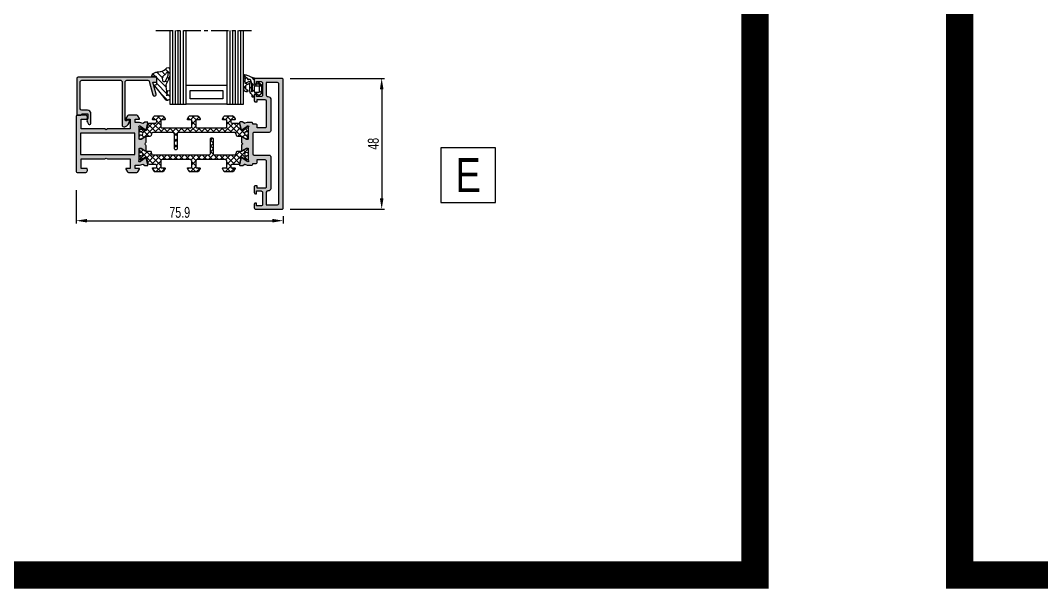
# Model space of a CAD drawing. Header units: millimetres. Extents: x -157 to 4988, y 4688 to 7765.
# Drawn here: x 223 to 597.5, y 5317 to 5525.5 of the extents above; entities that cross this region are included whole.
import ezdxf
from ezdxf.enums import TextEntityAlignment as Align

# ---------------------------------------------------------------- set-up
doc = ezdxf.new("R2010")
doc.units = ezdxf.units.MM
doc.header["$LTSCALE"] = 0.2
doc.linetypes.add('CENTER', pattern=[50.8, 31.75, -6.35, 6.35, -6.35])
doc.layers.add('AM_VIS', color=7, linetype='Continuous', lineweight=50)
for name, color, linetype in [('REYNAERS', 7, 'Continuous'), ('RI-DIMENSION', 7, 'Continuous'), ('RI-FILLING', 7, 'Continuous'), ('RI-GASKET', 7, 'Continuous'), ('RI-HATCH-I', 4, 'Continuous'), ('RI-HATCH-P', 7, 'Continuous'), ('RI-HATCH-PI', 4, 'Continuous'), ('RI-LAYOUT', 7, 'Continuous'), ('RI-OTHERS', 7, 'CENTER'), ('RI-PROFILE', 7, 'Continuous'), ('RI-TEXT-TECHN', 7, 'Continuous')]:
    doc.layers.add(name, color=color, linetype=linetype)
doc.styles.add('T6', font='arial.ttf', dxfattribs={"width": 0.8, "height": 3.5})
doc.styles.add('T7', font='arial.ttf', dxfattribs={"width": 0.7})
doc.dimstyles.new('SCHAAL1OP1', dxfattribs={"dimscale": 0, "dimtxt": 2, "dimasz": 2, "dimexe": 0.5, "dimexo": 1.5, "dimgap": 0.5, "dimtad": 1, "dimdec": 1, "dimzin": 9, "dimdsep": 46, "dimtxsty": 'T7', "dimcen": 2.5, "dimclrd": 256, "dimclre": 256, "dimclrt": 256, "dimadec": 1, "dimazin": 2, "dimtfac": 1, "dimtdec": 1, "dimtmove": 0, "dimatfit": 3, "dimfxl": 1, "dimtolj": 1, "dimtzin": 9, "dimlwd": -1, "dimlwe": -1, "dimarcsym": 0})

# ---------------------------------------------------------------- blocks, each defined once
blk = doc.blocks.new('info-assembly-nr')
at = {"layer": 'RI-LAYOUT'}
blk.add_lwpolyline([(0, 0), (4, 0), (4, 4), (0, 4)], close=True, dxfattribs=at)
at = {"layer": 'RI-TEXT-TECHN', "style": 'T6', "width": 0.8}
blk.add_attdef('ASSEMBLY-NR', text='', height=2.5, dxfattribs=at).set_placement((2, 2), align=Align.MIDDLE_CENTER)
blk = doc.blocks.new('0809125v2')
at = {"layer": 'RI-HATCH-I'}
h = blk.add_hatch(dxfattribs=at)
h.set_pattern_fill('_USER', color=256, scale=1.5, angle=45, style=0, pattern_type=0)
h.set_pattern_definition([(45, (-188.5701, -265.9912), (-1.06066, 1.06066), [])])
edge = h.paths.add_edge_path(flags=0)
edge.add_arc((-3.27, -1.51), 6.99, 13.1276, 14.8832)
edge.add_arc((-1.25, -0.97), 4.91, 14.767, 27.3274)
edge.add_arc((2.66, 1.05), 0.499, 27.6932, 47.7216)
edge.add_arc((2.66, 1.05), 0.501, 47.7216, 67.9162)
edge.add_line((2.85, 1.51), (2.18, 1.79))
edge.add_arc((2.1, 1.6), 0.2, 68.3278, 96.1665)
edge.add_arc((2.1, 1.6), 0.201, 96.1386, 123.8418)
edge.add_arc((2.1, 1.6), 0.199, 123.5336, 151.7944)
edge.add_arc((2.1, 1.6), 0.199, 151.8263, 180.024)
edge.add_line((1.9, 1.6), (1.9, 1.14))
edge.add_line((1.9, 1.14), (1.9, 0.2))
edge.add_ellipse((1.7, 0.2), major_axis=(-0.2, 0), ratio=1, start_angle=134.9996, end_angle=179.9991, ccw=False)
edge.add_ellipse((1.7, 0.2), major_axis=(-0.2, 0), ratio=1, start_angle=90.0009, end_angle=135.0004, ccw=False)
edge.add_line((1.7, 0), (-0.79, 0))
edge.add_ellipse((-0.79, 0.15), major_axis=(0, 0.15), ratio=1, start_angle=110.994, end_angle=180, ccw=False)
edge.add_line((-0.93, 0.1), (-1.14, 0.62))
edge.add_arc((-1.32, 0.55), 0.2, 20.994, 134.1807)
edge.add_line((-1.46, 0.69), (-5.16, -2.23))
edge.add_line((-5.16, -2.23), (-6.54, -3.33))
edge.add_arc((-6, -3.96), 0.835, 129.9845, 271.5754)
edge.add_line((-5.98, -4.8), (-3.6, -4.8))
edge.add_arc((-3.61, -4.4), 0.4, 271.5832, 442.0339)
edge.add_line((-3.56, -4), (-5.18, -3.73))
edge.add_arc((-4.73, 6.6), 10.34, 267.4921, 286.7525)
edge.add_ellipse((-1.62, -4.88), major_axis=(-1.58, 0), ratio=1, start_angle=230.5735, end_angle=274.692, ccw=False)
edge.add_line((-0.62, -3.65), (0.84, -4.3))
edge.add_arc((3.98, 2.08), 7.11, 243.7649, 255.4101)
edge.add_line((2.19, -4.8), (4.57, -4.8))
edge.add_arc((4.57, -4.1), 0.7, 270.0141, 393.2773)
edge.add_ellipse((7.45, -0.75), major_axis=(0, 3.76), ratio=1, start_angle=104.0514, end_angle=142.2209, ccw=False)
edge.add_arc((-60.46, -10.59), 64.88, 7.909, 9.4568)
edge = h.paths.add_edge_path(flags=0)
edge.add_line((0.32, -2.31), (1.59, -2.13))
edge.add_ellipse((1.66, -2.63), major_axis=(-0.502, 0), ratio=1, start_angle=224.7201, end_angle=277.7688, ccw=False)
edge.add_line((2.02, -2.28), (2.99, -3.36))
edge.add_arc((5.17, -0.88), 3.31, 228.6138, 246.3421)
edge.add_ellipse((3.81, -4), major_axis=(0, 0.1), ratio=1, start_angle=180, end_angle=336.3421, ccw=False)
edge.add_line((3.81, -4.1), (2.64, -4.1))
edge.add_ellipse((3.45, 1), major_axis=(-5.16, 0), ratio=1, start_angle=73.6833, end_angle=80.9158, ccw=False)
edge.add_line((2, -3.95), (0.11, -3.08))
edge.add_ellipse((0.43, -2.75), major_axis=(-0.454, 0), ratio=1, start_angle=-77.0454, end_angle=45.926, ccw=False)
at = {"layer": 'AM_VIS', "color": 251}
for p, q in [((-1.49, -3.3), (-1.75, -3.3)), ((1.73, -2.13), (1.59, -2.13))]:
    blk.add_line(p, q, dxfattribs=at)
at = {"layer": 'RI-GASKET'}
for points in [[(1.9, 0.2), (1.9, 1.14), (1.9, 1.6, -0.12366), (1.92, 1.7, -0.12394), (1.99, 1.77, -0.12147), (2.08, 1.8, -0.12207), (2.18, 1.79), (2.85, 1.51, -0.088344), (3, 1.42, -0.087614), (3.11, 1.28, -0.05486), (3.49, 0.28, -0.00766), (3.54, 0.07, -0.006754), (3.81, -1.66, 0.168103), (5.15, -3.72, -0.596494), (4.57, -4.8), (2.19, -4.8, -0.050855), (0.84, -4.3), (-0.62, -3.65, 0.194917), (-1.75, -3.3, -0.084238), (-5.18, -3.73), (-3.56, -4, -0.919956), (-3.6, -4.8), (-5.98, -4.8, -0.710603), (-6.54, -3.33), (-5.16, -2.23), (-1.46, 0.69, -0.538369), (-1.14, 0.62), (-0.93, 0.1, 0.310537), (-0.79, 0), (1.7, 0, 0.19891), (1.84, 0.06, 0.19891)], [(2.02, -2.28), (2.99, -3.36, 0.077509), (3.85, -3.91, -0.812259), (3.81, -4.1), (2.64, -4.1, -0.031568), (2, -3.95), (0.11, -3.08, -0.594769), (0.32, -2.31), (1.59, -2.13, -0.235693)]]:
    blk.add_lwpolyline(points, format="xyb", close=True, dxfattribs=at)
blk = doc.blocks.new('1808204v4')
at = {"layer": 'RI-HATCH-I'}
h = blk.add_hatch(dxfattribs=at)
h.set_pattern_fill('_USER', color=256, scale=1.5, angle=45, pattern_type=0)
h.set_pattern_definition([(45, (5e-12, -0.0402), (-1.06066, 1.06066), [])])
h.paths.add_polyline_path([(1.87, 4.6, -0.087704), (1.92, 4.45, 0.177793), (1.99, 4.33, 0.014426), (2.11, 4.25, -0.117211), (2.16, 4.2, -0.391209), (2.15, 4.09, -0.149412), (2.04, 4.06, -0.133911), (1.92, 4.09), (1.77, 4.18, 0.16407), (1.6, 4.24), (-0.3, 4.24, 0.207909), (-1.99, 3.5, -0.176327), (-2.31, 3.38), (-2.7, 3.38, 0.414214), (-2.9, 3.18), (-2.9, 2.78, 0.414214), (-2.7, 2.58), (-2.05, 2.58, -0.414214), (-1.95, 2.48), (-1.95, 1.28, -0.414214), (-2.05, 1.18), (-2.3, 1.18, 0.63707), (-2.41, 0.93), (-1.67, 0.05, 0.221695), (-1.52, -0.02), (1.52, -0.02, 0.221695), (1.67, 0.05), (2.41, 0.93, 0.63707), (2.3, 1.18), (2.05, 1.18, -0.414214), (1.95, 1.28), (1.95, 2.48, -0.414214), (2.05, 2.58), (3.85, 2.58, 0.251998), (4.08, 2.76, -0.009783), (4.39, 3.54, -0.012498), (4.88, 4.61, 0.087136), (5.26, 5.96, -0.039888), (5.33, 6.26, 0.155596), (5.32, 6.46, 0.255227), (5.17, 6.58), (5, 6.58, 0.220126), (4.82, 6.46, -0.059282), (4.73, 6.34, -0.194696), (4.52, 6.22, -0.119377), (4.16, 6.24, -0.054192), (3.94, 6.34, 0.022832), (3.66, 6.51, 0.086161), (3.52, 6.57, 0.034247), (3.24, 6.58), (1.2, 6.58, 0.016757), (0.52, 6.51, 0.028883), (-0.3, 6.36, 0.192219), (-0.86, 5.88, 0.222141), (-0.93, 5.13, 0.805421), (-0.28, 5.24), (-0.28, 5.4, -0.362875), (-0.04, 5.7, -0.049392), (1.09, 5.86, -0.098515), (1.19, 5.85, -0.196247), (1.32, 5.74, -0.002495), (1.43, 5.53, -0.035566)])
h.paths.add_polyline_path([(2.12, 5.75, -0.097728), (2.1, 5.82, -0.220538), (2.11, 5.88, -0.359626), (2.29, 5.91, 0.122514), (2.34, 5.89, -0.011046), (3.24, 5.9, -0.011443), (3.62, 5.88, -0.120776), (3.93, 5.79, -0.051025), (4.15, 5.64, 0.089507), (4.21, 5.6, -0.170147), (4.3, 5.54), (4.31, 5.53, -0.330052), (4.3, 5.37, -0.248624), (4.19, 5.28, 0.008797), (3.71, 5.09, 0.22449), (3.5, 4.79, 0.23209), (3.58, 4.51, -0.256002), (3.67, 4.24, -0.265239), (3.45, 3.98, -0.042169), (3.32, 3.95), (2.4, 3.71, 0.104695), (2.52, 3.77, 0.104289), (2.66, 4.03, 0.145726), (2.63, 4.65, 0.062608)], flags=16)
h.paths.add_polyline_path([(1.15, 2.38), (1.15, 0.88, -0.414214), (0.95, 0.68), (-0.95, 0.68, -0.414214), (-1.15, 0.88), (-1.15, 2.38, -0.414214), (-0.95, 2.58), (0.95, 2.58, -0.414214)], flags=16)
at = {"layer": 'RI-GASKET'}
for points in [[(-2.41, 0.93, -0.63707), (-2.3, 1.18), (-2.05, 1.18, 0.414214), (-1.95, 1.28), (-1.95, 2.48, 0.414214), (-2.05, 2.58), (-2.7, 2.58, -0.414214), (-2.9, 2.78), (-2.9, 3.18, -0.414214), (-2.7, 3.38), (-2.31, 3.38, 0.176327), (-1.99, 3.5, -0.207909), (-0.3, 4.24), (1.6, 4.24, -0.16407), (1.77, 4.18), (1.92, 4.09, 0.133911), (2.04, 4.06, 0.149412), (2.15, 4.09, 0.302776), (2.17, 4.18, 0.156156), (2.11, 4.25, -0.014426), (1.99, 4.33, -0.177793), (1.92, 4.45, 0.087704), (1.87, 4.6, 0.035566), (1.43, 5.53, 0.0025), (1.32, 5.74, 0.195686), (1.19, 5.85, 0.082311), (1.1, 5.86, 0.050141), (-0.04, 5.7, 0.349731), (-0.28, 5.42), (-0.28, 5.24, -0.805421), (-0.93, 5.13, -0.222141), (-0.86, 5.88, -0.192219), (-0.3, 6.36, -0.028883), (0.52, 6.51, -0.016757), (1.2, 6.58), (3.24, 6.58, -0.034247), (3.52, 6.57, -0.086161), (3.66, 6.51, -0.022832), (3.94, 6.34, 0.054192), (4.16, 6.24, 0.119377), (4.52, 6.22, 0.194696), (4.73, 6.34, 0.059282), (4.82, 6.46, -0.220126), (5, 6.58), (5.17, 6.58, -0.255227), (5.32, 6.46, -0.155596), (5.33, 6.26, 0.039888), (5.26, 5.96, -0.087136), (4.88, 4.61, 0.012498), (4.39, 3.54, 0.009783), (4.08, 2.76, -0.251998), (3.85, 2.58), (2.05, 2.58, 0.414214), (1.95, 2.48), (1.95, 1.28, 0.414214), (2.05, 1.18), (2.3, 1.18, -0.63707), (2.41, 0.93), (1.67, 0.05, -0.221695), (1.52, -0.02), (-1.52, -0.02, -0.221695), (-1.67, 0.05)], [(0.95, 2.58), (-0.95, 2.58, 0.414214), (-1.15, 2.38), (-1.15, 0.88, 0.414214), (-0.95, 0.68), (0.95, 0.68, 0.414214), (1.15, 0.88), (1.15, 2.38, 0.414214)]]:
    blk.add_lwpolyline(points, format="xyb", close=True, dxfattribs=at)
blk.add_lwpolyline([(2.38, 3.7, 0.127497), (2.52, 3.77, 0.104289), (2.66, 4.03, 0.145726), (2.63, 4.65, 0.06315), (2.12, 5.76, -0.098233), (2.09, 5.83, -0.185097), (2.11, 5.88, -0.353394), (2.29, 5.91, 0.131219), (2.34, 5.89, -0.011046), (3.24, 5.9, -0.011443), (3.62, 5.88, -0.120776), (3.93, 5.79, -0.051025), (4.15, 5.64, 0.099426), (4.22, 5.6, -0.155917), (4.3, 5.54), (4.31, 5.53, -0.330052), (4.3, 5.37, -0.248624), (4.19, 5.28, 0.008797), (3.71, 5.09, 0.22449), (3.5, 4.79, 0.253728), (3.6, 4.49, -0.231161), (3.67, 4.24, -0.265239), (3.45, 3.98, -0.042169), (3.32, 3.95), (1.32, 3.41, -0.065543), (1.06, 3.38), (-0.81, 3.38, -0.363579), (-1, 3.56, -0.418693), (-0.96, 3.6, -0.075244), (-0.8, 3.59, -0.052208), (-0.72, 3.55, 0.123461), (-0.53, 3.5, 0.059734), (-0.36, 3.52, -0.062315), (-0.24, 3.53), (1.58, 3.53, 0.074218), (1.87, 3.56)], format="xyb", dxfattribs=at)
blk.add_point((4, 2.58), dxfattribs=at)
blk = doc.blocks.new('0020687b')
at = {"layer": 'RI-PROFILE'}
blk.add_lwpolyline([(0, -0.5), (0, -1.29, 0.198912), (0.15, -1.65), (0.35, -1.85, -0.198912), (0.5, -2.21), (0.5, -4), (-1.2, -4), (-1.74, -3.81, 0.221695), (-2.58, -3.88), (-3.25, -4.27, 0.767327), (-3, -5.2), (0.5, -5.2, 0.414214), (1.8, -3.9), (1.8, -1.81, -0.411517), (2.3, -1.3), (12.3, -1.3, -0.414214), (12.8, -1.8), (12.8, -16.1), (12.8, -16.1, -0.414214), (12.3, -16.6), (-3.5, -16.6, 0.517638), (-4.25, -17.67, 0.295021), (-2.02, -19.39, 0.438866), (-1.8, -19.19), (-1.8, -18.62, 0.267949), (-1.95, -18.36, -0.767327), (-1.8, -17.8), (12.3, -17.8, -0.414214), (12.8, -18.3), (12.8, -26.09, -0.339443), (12.43, -26.57), (7.44, -27.91, 0.339443), (7, -28.48, 0.493158), (7.76, -29.06), (12.1, -27.9), (12.1, -29.3), (13.5, -29.3, 0.414214), (14, -28.8), (14, -0.5, 0.4142), (13.5, 0), (0.5, 0, 0.414214)], format="xyb", close=True, dxfattribs=at)
blk = doc.blocks.new('0020687')
at = {"layer": 'RI-HATCH-P'}
h = blk.add_hatch(color=256, dxfattribs=at)
h.dxf.hatch_style = 1
edge = h.paths.add_edge_path()
edge.add_line((0, -0.52), (0, -1.31))
edge.add_arc((0.5, -1.31), 0.5, 180, 225)
edge.add_line((0.15, -1.67), (0.35, -1.87))
edge.add_arc((0, -2.23), 0.5, 0, 45, ccw=False)
edge.add_line((0.5, -2.23), (0.5, -4.02))
edge.add_line((0.5, -4.02), (-1.2, -4.02))
edge.add_line((-1.2, -4.02), (-1.74, -3.82))
edge.add_arc((-2.08, -4.76), 1, 70, 120)
edge.add_line((-2.58, -3.9), (-3.25, -4.29))
edge.add_arc((-3, -4.72), 0.5, 120, 270)
edge.add_line((-3, -5.22), (0.5, -5.22))
edge.add_arc((0.5, -3.92), 1.3, 270, 360)
edge.add_line((1.8, -3.92), (1.8, -1.83))
edge.add_arc((2.31, -1.83), 0.508, 90.9056, 180.3775, ccw=False)
edge.add_line((2.3, -1.32), (12.3, -1.32))
edge.add_arc((12.3, -1.82), 0.5, 0, 90, ccw=False)
edge.add_line((12.8, -1.82), (12.8, -16.12))
edge.add_arc((12.3, -16.12), 0.5, -90, 0, ccw=False)
edge.add_line((12.3, -16.62), (-3.5, -16.62))
edge.add_arc((-3.5, -17.42), 0.8, 90, 199.4712)
edge.add_arc((-1.8, -16.82), 2.6, 199.4712, 265.2198)
edge.add_arc((-2, -19.21), 0.2, 265.2198, 360)
edge.add_line((-1.8, -19.21), (-1.8, -18.64))
edge.add_arc((-2.1, -18.64), 0.3, 0, 60)
edge.add_arc((-1.8, -18.12), 0.3, 90, 240, ccw=False)
edge.add_line((-1.8, -17.82), (12.3, -17.82))
edge.add_arc((12.3, -18.32), 0.5, 0, 90, ccw=False)
edge.add_line((12.8, -18.32), (12.8, -26.11))
edge.add_arc((12.3, -26.11), 0.5, -74.9977, 0, ccw=False)
edge.add_line((12.43, -26.59), (7.44, -27.92))
edge.add_arc((7.6, -28.5), 0.6, 105.0023, 180)
edge.add_arc((7.6, -28.5), 0.6, 180, 285.0023)
edge.add_line((7.76, -29.08), (12.1, -27.92))
edge.add_line((12.1, -27.92), (12.1, -29.32))
edge.add_line((12.1, -29.32), (13.5, -29.32))
edge.add_arc((13.5, -28.82), 0.5, 270.0026, 360.0026)
edge.add_line((14, -28.82), (14, -0.52))
edge.add_arc((13.5, -0.52), 0.5, 0.0026, 90)
edge.add_line((13.5, -0.02), (0.5, -0.02))
edge.add_arc((0.5, -0.52), 0.5, 90, 180)
blk.add_blockref('0020687b', (0, -0.02))
blk = doc.blocks.new('GLASS27')
at = {"layer": 'RI-FILLING'}
for p, q in [((-1085.7, 5441.64), (-1112.71, 5441.64)), ((-1112.71, 5441.64), (-1112.71, 5435.64)), ((-1112.71, 5435.64), (-1085.7, 5435.64)), ((-1112.71, 5420.64), (-1112.71, 5414.64)), ((-1085.7, 5420.64), (-1112.71, 5420.64)), ((-1112.71, 5414.64), (-1085.7, 5414.64))]:
    blk.add_line(p, q, dxfattribs=at)
for points in [[(-1112.71, 5435.64), (-1105.71, 5435.64), (-1105.71, 5420.64), (-1112.71, 5420.64), (-1112.71, 5435.64)], [(-1110.71, 5422.17), (-1110.71, 5434.17), (-1107.71, 5434.17), (-1107.71, 5422.17), (-1110.71, 5422.17)]]:
    blk.add_lwpolyline(points, dxfattribs=at)
at = {"layer": 'RI-HATCH-I'}
for p, q in [((-1085.7, 5440.64), (-1112.71, 5440.64)), ((-1085.7, 5439.64), (-1112.71, 5439.64)), ((-1085.7, 5438.64), (-1112.71, 5438.64)), ((-1112.71, 5437.64), (-1085.7, 5437.64)), ((-1112.71, 5436.64), (-1085.7, 5436.64)), ((-1085.7, 5419.64), (-1112.71, 5419.64)), ((-1085.7, 5418.64), (-1112.71, 5418.64)), ((-1085.7, 5417.64), (-1112.71, 5417.64)), ((-1085.7, 5416.64), (-1112.71, 5416.64)), ((-1085.7, 5415.64), (-1112.71, 5415.64))]:
    blk.add_line(p, q, dxfattribs=at)
at = {"layer": 'RI-OTHERS'}
blk.add_line((-1085.7, 5446.76), (-1085.7, 5411.64), dxfattribs=at)
blk = doc.blocks.new('*D84')
at = {"layer": 'Defpoints', "color": 0, "transparency": 16777216}
for p in [(243.49, 5466.19), (319.39, 5456.69), (319.39, 5451.97)]:
    blk.add_point(p, dxfattribs=at)
at = {"layer": 'RI-DIMENSION', "color": 7, "transparency": 16777216}
for p, q in [((243.49, 5463.19), (243.49, 5450.97)), ((247.49, 5451.97), (315.39, 5451.97)), ((319.39, 5453.69), (319.39, 5450.97))]:
    blk.add_line(p, q, dxfattribs=at)
for points in [[(247.49, 5452.63), (247.49, 5451.3), (243.49, 5451.97)], [(315.39, 5452.63), (315.39, 5451.3), (319.39, 5451.97)]]:
    blk.add_solid(points, dxfattribs=at)
at = {"layer": 'RI-DIMENSION', "transparency": 16777216, "insert": (281.44, 5455.01), "char_height": 4, "attachment_point": 5, "style": 'T7'}
blk.add_mtext('\\A1;75.9', dxfattribs=at)
blk = doc.blocks.new('*D85')
at = {"layer": 'Defpoints', "color": 0, "transparency": 16777216}
for p in [(318.89, 5504.19), (318.89, 5456.19), (355.49, 5456.19)]:
    blk.add_point(p, dxfattribs=at)
at = {"layer": 'RI-DIMENSION', "color": 7, "transparency": 16777216}
for p, q in [((321.89, 5504.19), (356.49, 5504.19)), ((355.49, 5500.19), (355.49, 5460.19)), ((321.89, 5456.19), (356.49, 5456.19))]:
    blk.add_line(p, q, dxfattribs=at)
for points in [[(354.83, 5500.19), (356.16, 5500.19), (355.49, 5504.19)], [(354.83, 5460.19), (356.16, 5460.19), (355.49, 5456.19)]]:
    blk.add_solid(points, dxfattribs=at)
at = {"layer": 'RI-DIMENSION', "transparency": 16777216, "insert": (352.45, 5480.19), "char_height": 4, "attachment_point": 5, "rotation": 90, "style": 'T7'}
blk.add_mtext('\\A1;48', dxfattribs=at)
blk = doc.blocks.new('4I30113')
at = {"layer": 'RI-PROFILE'}
blk.add_lwpolyline([(7.08, 12.62), (7.08, 21.3), (10.58, 21.3), (10.58, 19.09), (11.25, 18.91, 0.198912), (11.4, 18.93), (11.83, 19.17, 0.267949), (12.08, 19.61), (12.08, 22.6, 0.414214), (11.58, 23.1), (-8.42, 23.1, 0.414214), (-8.92, 22.6), (-8.92, 19.61, 0.267949), (-8.67, 19.17), (-8.25, 18.93, 0.198912), (-8.09, 18.91), (-7.42, 19.09), (-7.42, 21.3), (-3.92, 21.3), (-3.92, 12.62), (-3.62, 12.1), (-3.92, 11.58), (-3.92, 3.3), (-7.42, 3.3), (-7.42, 4.7, 0.57735), (-7.72, 4.87), (-8.67, 4.32, 0.267949), (-8.92, 3.89), (-8.92, 0.91, 0.267949), (-8.67, 0.48), (-7.72, -0.07, 0.57735), (-7.42, 0.1), (-7.42, 1.5), (-6.25, 1.5), (-6.25, -0.15), (-5.91, -1.4, -0.253883), (-5.96, -1.58), (-6.37, -2.04, 0.185256), (-6.42, -2.17), (-6.42, -3, 0.479656), (-6.18, -3.19), (-3.5, -2.6, 1.178332), (-3.64, -2.23), (-4.93, -0.46, -0.083094), (-4.96, -0.4), (-5.01, -0.24, -0.892533), (-4.46, 0), (-0.22, 0, -0.414214), (-0.02, -0.2), (-0.02, -0.57, -0.131652), (-0.05, -0.67), (-0.88, -2.1, 1), (-0.88, -2.5), (-0.62, -2.5), (0.9, -2.5, 0.198912), (1.25, -2.35), (1.43, -2.17, -0.414214), (1.72, -2.17), (1.9, -2.35, 0.198912), (2.25, -2.5), (3.79, -2.5), (4.03, -2.5, 1), (4.03, -2.1), (3.2, -0.67, -0.131652), (3.18, -0.57), (3.18, -0.2, -0.414214), (3.38, 0), (7.62, 0, -0.893833), (8.16, -0.24), (8.11, -0.4, -0.083094), (8.08, -0.46), (6.79, -2.23, 1.178332), (6.65, -2.6), (9.33, -3.19, 0.479656), (9.57, -3), (9.57, -2.17, 0.185256), (9.52, -2.04), (9.11, -1.58, -0.253883), (9.06, -1.4), (9.4, -0.15), (9.4, 1.5), (10.58, 1.5), (10.58, 0.1, 0.57735), (10.88, -0.07), (11.83, 0.48, 0.267949), (12.08, 0.91), (12.08, 3.89, 0.267949), (11.83, 4.32), (10.88, 4.87, 0.57735), (10.58, 4.7), (10.58, 3.3), (7.08, 3.3), (7.08, 11.58), (6.78, 12.1)], format="xyb", close=True, dxfattribs=at)
blk.add_lwpolyline([(-2.32, 1.6), (5.48, 1.6), (5.48, 21.5), (-2.32, 21.5)], close=True, dxfattribs=at)
blk = doc.blocks.new('4E30214')
at = {"layer": 'RI-PROFILE'}
for points in [[(7.21, 9.9), (7.21, 11.2), (7.5, 11.2, 0.414214), (7.8, 11.5), (7.8, 13.17), (7.51, 14.13, -0.244698), (7.54, 14.31), (7.95, 14.84, 0.172618), (8, 14.96), (8, 15.8, 0.479614), (7.75, 15.99), (5.07, 15.4, 1.238312), (5.24, 15.04), (6.51, 13.25, -0.080897), (6.54, 13.2), (6.6, 12.95, -0.767327), (6.04, 12.8), (1.8, 12.8, -0.414214), (1.6, 13), (1.6, 13.41, -0.131652), (1.63, 13.51), (2.43, 14.9, 0.999998), (2.43, 15.3), (0.68, 15.3, 0.198912), (0.33, 15.15), (0.15, 14.97, -0.414214), (-0.14, 14.97), (-0.32, 15.15, 0.198913), (-0.67, 15.3), (-2.43, 15.3, 0.999998), (-2.43, 14.9), (-1.63, 13.51, -0.131652), (-1.6, 13.41), (-1.6, 13, -0.414214), (-1.8, 12.8), (-6.04, 12.8, -0.767327), (-6.6, 12.95), (-6.54, 13.2, -0.080897), (-6.51, 13.25), (-5.23, 15.04, 1.238312), (-5.07, 15.4), (-7.75, 15.99, 0.479614), (-8, 15.8), (-8, 14.96, 0.172618), (-7.95, 14.84), (-7.54, 14.31, -0.244698), (-7.51, 14.13), (-7.8, 13.17), (-7.8, 11.5, 0.414213), (-7.5, 11.2), (-7.2, 11.2), (-7.2, 9.9, 0.414213), (-6.9, 9.6), (-5.8, 9.6), (-5.8, 6.7, -0.414214), (-6.3, 6.2), (-15.8, 6.2, -0.414214), (-16.3, 6.7), (-16.3, 9.6), (-15.4, 9.6), (-15.4, 10.3, 0.414214), (-15.7, 10.6), (-17.9, 10.6, 0.414214), (-18.3, 10.2), (-18.3, 9.8), (-17.3, 9.8), (-17.3, 8.1, -0.414214), (-17.8, 7.6), (-22.3, 7.6, -0.414214), (-22.8, 8.1), (-22.8, 9.8), (-21.8, 9.8), (-21.8, 10.2, 0.414214), (-22.2, 10.6), (-23.5, 10.6, 0.414214), (-24, 10.1), (-24, 0.5, 0.414214), (-23.5, 0), (23.5, 0, 0.414214), (24, 0.5), (24, 10.1, 0.414214), (23.5, 10.6), (22.2, 10.6, 0.414214), (21.8, 10.2), (21.8, 9.8), (22.8, 9.8), (22.8, 8.1, -0.414214), (22.3, 7.6), (17.8, 7.6, -0.414214), (17.3, 8.1), (17.3, 9.8), (18.3, 9.8), (18.3, 10.2, 0.414214), (17.9, 10.6), (15.7, 10.6, 0.414214), (15.4, 10.3), (15.4, 9.6), (16.3, 9.6), (16.3, 6.7, -0.414212), (15.8, 6.2), (6.3, 6.2, -0.414214), (5.8, 6.7), (5.8, 9.6), (6.91, 9.6, 0.414213)], [(17.81, 6.2, 0.414214), (17.31, 5.7), (17.31, 5.6, -0.364492), (16.5, 4.6), (4.7, 4.6, -0.414214), (4.2, 5.1), (4.2, 10.7, 0.414214), (3.7, 11.2), (-3.72, 11.2, 0.400993), (-4.19, 10.7), (-4.18, 5.1, -0.414214), (-4.68, 4.6), (-16.48, 4.6, -0.414214), (-17.28, 5.4), (-17.29, 5.7, 0.414203), (-17.79, 6.2), (-22.36, 6.2), (-22.36, 2.1, 0.414214), (-21.86, 1.6), (21.94, 1.6, 0.414214), (22.44, 2.1), (22.44, 6.2)]]:
    blk.add_lwpolyline(points, format="xyb", close=True, dxfattribs=at)
blk = doc.blocks.new('0000772R')
at = {"layer": 'RI-HATCH-PI'}
h = blk.add_hatch(dxfattribs=at)
h.set_pattern_fill('_USER', color=256, scale=1.5, angle=225, style=0, double=1, pattern_type=0)
h.set_pattern_definition([(225, (0, 0), (1.06066, -1.06066), []), (315, (0, 0), (1.06066, 1.06066), [])])
edge = h.paths.add_edge_path()
edge.add_arc((1.45, 36.13), 0.5, 180.0319, 257.5, ccw=False)
edge.add_line((0.95, 36.13), (0.95, 37.61))
edge.add_arc((0.65, 37.61), 0.3, 360, 390)
edge.add_line((0.91, 37.76), (0.03, 39.29))
edge.add_arc((0.2, 39.39), 0.2, 180, 210, ccw=False)
edge.add_line((0, 39.39), (0, 39.6))
edge.add_arc((0.4, 39.6), 0.4, 90, 180, ccw=False)
edge.add_line((0.4, 40), (0.98, 40))
edge.add_arc((0.98, 39.8), 0.2, 79.7778, 90, ccw=False)
edge.add_arc((2.1, 46), 6.1, 259.7778, 262.5936)
edge.add_arc((1.27, 39.65), 0.3, 0, 82.5936, ccw=False)
edge.add_line((1.57, 39.65), (1.57, 39.54))
edge.add_arc((2.1, 39.25), 0.6, 151.045, 388.955)
edge.add_line((2.63, 39.54), (2.63, 39.65))
edge.add_arc((2.93, 39.65), 0.3, 97.4064, 180, ccw=False)
edge.add_arc((2.1, 46), 6.1, 277.4064, 280.2222)
edge.add_arc((3.22, 39.8), 0.2, 90, 100.2222, ccw=False)
edge.add_line((3.22, 40), (3.8, 40))
edge.add_arc((3.8, 39.6), 0.4, 0, 90, ccw=False)
edge.add_line((4.2, 39.6), (4.2, 39.39))
edge.add_arc((4, 39.39), 0.2, -30, 0, ccw=False)
edge.add_line((4.17, 39.29), (3.29, 37.76))
edge.add_arc((3.55, 37.61), 0.3, 150, 180)
edge.add_line((3.25, 37.61), (3.25, 37.51))
edge.add_arc((3.55, 37.51), 0.3, 180.3013, 257.5)
edge.add_line((3.49, 37.22), (5.5, 36.77))
edge.add_arc((5.39, 36.28), 0.5, 0, 77.5, ccw=False)
edge.add_line((5.89, 36.28), (5.89, 34.1))
edge.add_arc((6.39, 34.1), 0.5, 179.9738, 269.9984)
edge.add_line((6.39, 33.6), (6.9, 33.6))
edge.add_arc((6.9, 33.8), 0.2, 270.0001, 360.0001)
edge.add_line((7.1, 33.8), (7.1, 35))
edge.add_arc((7.3, 35), 0.2, 60.0001, 180.0001, ccw=False)
edge.add_line((7.4, 35.17), (8.35, 34.62))
edge.add_arc((8.1, 34.19), 0.5, 0.0001, 60.0001, ccw=False)
edge.add_line((8.6, 34.19), (8.6, 31.51))
edge.add_arc((8.1, 31.51), 0.5, -60, 0, ccw=False)
edge.add_line((8.35, 31.08), (7.4, 30.53))
edge.add_arc((7.3, 30.7), 0.2, 180, 300, ccw=False)
edge.add_line((7.1, 30.7), (7.1, 31.9))
edge.add_arc((6.9, 31.9), 0.2, 0, 90)
edge.add_line((6.9, 32.1), (4.6, 32.1))
edge.add_arc((4.6, 31.6), 0.5, 90, 180)
edge.add_line((4.1, 31.6), (4.1, 21.25))
edge.add_arc((4.6, 21.25), 0.5, 180, 270)
edge.add_line((4.6, 20.75), (6.9, 20.75))
edge.add_arc((6.9, 20.95), 0.2, 270, 360)
edge.add_line((7.1, 20.95), (7.1, 22.15))
edge.add_arc((7.3, 22.15), 0.2, 60, 180, ccw=False)
edge.add_line((7.4, 22.32), (8.35, 21.77))
edge.add_arc((8.1, 21.34), 0.5, 0, 60, ccw=False)
edge.add_line((8.6, 21.34), (8.6, 20))
edge.add_line((8.6, 20), (8.6, 18.66))
edge.add_arc((8.1, 18.66), 0.5, -60, 0, ccw=False)
edge.add_line((8.35, 18.23), (7.4, 17.68))
edge.add_arc((7.3, 17.85), 0.2, 180, 300, ccw=False)
edge.add_line((7.1, 17.85), (7.1, 19.05))
edge.add_arc((6.9, 19.05), 0.2, 0, 90)
edge.add_line((6.9, 19.25), (4.6, 19.25))
edge.add_arc((4.6, 18.75), 0.5, 90, 180)
edge.add_line((4.1, 18.75), (4.1, 8.4))
edge.add_arc((4.6, 8.4), 0.5, 180, 270)
edge.add_line((4.6, 7.9), (6.9, 7.9))
edge.add_arc((6.9, 8.1), 0.2, 270, 360)
edge.add_line((7.1, 8.1), (7.1, 9.3))
edge.add_arc((7.3, 9.3), 0.2, 60, 180, ccw=False)
edge.add_line((7.4, 9.47), (8.35, 8.92))
edge.add_arc((8.1, 8.49), 0.5, 0, 60, ccw=False)
edge.add_line((8.6, 8.49), (8.6, 5.81))
edge.add_arc((8.1, 5.81), 0.5, 299.9999, 359.9999, ccw=False)
edge.add_line((8.35, 5.38), (7.4, 4.83))
edge.add_arc((7.3, 5), 0.2, 179.9999, 299.9999, ccw=False)
edge.add_line((7.1, 5), (7.1, 6.2))
edge.add_arc((6.9, 6.2), 0.2, 359.9999, 449.9999)
edge.add_line((6.9, 6.4), (6.39, 6.4))
edge.add_arc((6.39, 5.9), 0.5, 90.0016, 180.0262)
edge.add_line((5.89, 5.9), (5.89, 3.72))
edge.add_arc((5.39, 3.72), 0.5, -77.5, 0.0262, ccw=False)
edge.add_line((5.5, 3.23), (3.49, 2.78))
edge.add_arc((3.55, 2.49), 0.3, 102.5, 179.6987)
edge.add_line((3.25, 2.49), (3.25, 2.39))
edge.add_arc((3.55, 2.39), 0.3, 180, 210)
edge.add_line((3.29, 2.24), (4.17, 0.71))
edge.add_arc((4, 0.61), 0.2, 0, 30, ccw=False)
edge.add_line((4.2, 0.61), (4.2, 0.4))
edge.add_arc((3.8, 0.4), 0.4, 270, 360, ccw=False)
edge.add_line((3.8, 0), (3.22, 0))
edge.add_arc((3.22, 0.2), 0.2, 259.7778, 270, ccw=False)
edge.add_arc((2.1, -6), 6.1, 79.7778, 82.5936)
edge.add_arc((2.93, 0.35), 0.3, 180, 262.5936, ccw=False)
edge.add_line((2.63, 0.35), (2.63, 0.46))
edge.add_arc((2.1, 0.75), 0.6, 331.045, 568.955)
edge.add_line((1.57, 0.46), (1.57, 0.35))
edge.add_arc((1.27, 0.35), 0.3, 277.4064, 360, ccw=False)
edge.add_arc((2.1, -6), 6.1, 97.4064, 100.2222)
edge.add_arc((0.98, 0.2), 0.2, 270, 280.2222, ccw=False)
edge.add_line((0.98, 0), (0.4, 0))
edge.add_arc((0.4, 0.4), 0.4, 180, 270, ccw=False)
edge.add_line((0, 0.4), (0, 0.61))
edge.add_arc((0.2, 0.61), 0.2, 150, 180, ccw=False)
edge.add_line((0.03, 0.71), (0.91, 2.24))
edge.add_arc((0.65, 2.39), 0.3, 330, 360)
edge.add_line((0.95, 2.39), (0.95, 3.87))
edge.add_arc((1.45, 3.87), 0.5, 102.5, 179.9681, ccw=False)
edge.add_line((1.34, 4.36), (2.01, 4.5))
edge.add_arc((1.9, 4.99), 0.5, 282.5, 360)
edge.add_line((2.4, 4.99), (2.4, 25.6))
edge.add_arc((1.9, 25.6), 0.5, 0, 90)
edge.add_line((1.9, 26.1), (-3.4, 26.1))
edge.add_arc((-3.4, 26.6), 0.5, 180, 270, ccw=False)
edge.add_arc((-3.4, 26.6), 0.5, 90, 180, ccw=False)
edge.add_line((-3.4, 27.1), (1.9, 27.1))
edge.add_arc((1.9, 27.6), 0.5, 270, 360)
edge.add_line((2.4, 27.6), (2.4, 35.01))
edge.add_arc((1.9, 35.01), 0.5, 0, 77.5)
edge.add_line((2.01, 35.5), (1.34, 35.64))
at = {"layer": 'RI-PROFILE', "transparency": 33554687}
blk.add_lwpolyline([(1.34, 35.64, -0.351509), (0.95, 36.13), (0.95, 37.61, 0.131652), (0.91, 37.76), (0.03, 39.29, -0.131652), (0, 39.39), (0, 39.6, -0.414214), (0.4, 40), (0.98, 40, -0.044632), (1.02, 40, 0.012287), (1.31, 39.95, -0.37684), (1.57, 39.65), (1.57, 39.54, 1.69614), (2.63, 39.54), (2.63, 39.65, -0.37684), (2.89, 39.95, 0.012287), (3.18, 40, -0.044632), (3.22, 40), (3.8, 40, -0.414214), (4.2, 39.6), (4.2, 39.39, -0.131652), (4.17, 39.29), (3.29, 37.76, 0.131652), (3.25, 37.61), (3.25, 37.51, 0.350189), (3.49, 37.22), (5.5, 36.77, -0.351665), (5.89, 36.28), (5.89, 34.1, 0.414339), (6.39, 33.6), (6.9, 33.6, 0.414214), (7.1, 33.8), (7.1, 35, -0.57735), (7.4, 35.17), (8.35, 34.62, -0.267949), (8.6, 34.19), (8.6, 31.51, -0.267949), (8.35, 31.08), (7.4, 30.53, -0.57735), (7.1, 30.7), (7.1, 31.9, 0.414214), (6.9, 32.1), (4.6, 32.1, 0.414214), (4.1, 31.6), (4.1, 21.25, 0.414214), (4.6, 20.75), (6.9, 20.75, 0.414214), (7.1, 20.95), (7.1, 22.15, -0.57735), (7.4, 22.32), (8.35, 21.77, -0.267949), (8.6, 21.34), (8.6, 20), (8.6, 18.66, -0.267949), (8.35, 18.23), (7.4, 17.68, -0.57735), (7.1, 17.85), (7.1, 19.05, 0.414214), (6.9, 19.25), (4.6, 19.25, 0.414214), (4.1, 18.75), (4.1, 8.4, 0.414214), (4.6, 7.9), (6.9, 7.9, 0.414214), (7.1, 8.1), (7.1, 9.3, -0.57735), (7.4, 9.47), (8.35, 8.92, -0.267949), (8.6, 8.49), (8.6, 5.81, -0.267949), (8.35, 5.38), (7.4, 4.83, -0.57735), (7.1, 5), (7.1, 6.2, 0.414214), (6.9, 6.4), (6.39, 6.4, 0.414339), (5.89, 5.9), (5.89, 3.72, -0.351793), (5.5, 3.23), (3.49, 2.78, 0.350189), (3.25, 2.49), (3.25, 2.39, 0.131652), (3.29, 2.24), (4.17, 0.71, -0.131652), (4.2, 0.61), (4.2, 0.4, -0.414214), (3.8, 0), (3.22, 0, -0.044632), (3.18, 0, 0.012287), (2.89, 0.05, -0.37684), (2.63, 0.35), (2.63, 0.46, 1.69614), (1.57, 0.46), (1.57, 0.35, -0.37684), (1.31, 0.05, 0.012287), (1.02, 0, -0.044632), (0.98, 0), (0.4, 0, -0.414214), (0, 0.4), (0, 0.61, -0.131652), (0.03, 0.71), (0.91, 2.24, 0.131652), (0.95, 2.39), (0.95, 3.87, -0.351509), (1.34, 4.36), (2.01, 4.5, 0.351665), (2.4, 4.99), (2.4, 25.6, 0.414214), (1.9, 26.1), (-3.4, 26.1, -0.414214), (-3.9, 26.6, -0.414214), (-3.4, 27.1), (1.9, 27.1, 0.414214), (2.4, 27.6), (2.4, 35.01, 0.351665), (2.01, 35.5)], format="xyb", close=True, dxfattribs=at)
blk = doc.blocks.new('4030214B')
for name, p in [('4I30113', (-1.6, 52.8)), ('0000772R', (1.7, 12.8)), ('4E30214', (0, 0))]:
    blk.add_blockref(name, p)
at = {"rotation": 180}
blk.add_blockref('0000772R', (-1.7, 52.8), dxfattribs=at)

msp = doc.modelspace()

# ---------------------------------------------------------------- hatches: boundary and pattern name
at = {"layer": 'REYNAERS'}
h = msp.add_hatch(color=256, dxfattribs=at)
edge = h.paths.add_edge_path()
edge.add_line((254.48, 5474.99), (253.96, 5474.69))
edge.add_line((253.96, 5474.69), (245.28, 5474.69))
edge.add_line((245.28, 5474.69), (245.28, 5471.19))
edge.add_line((245.28, 5471.19), (247.5, 5471.19))
edge.add_line((247.5, 5471.19), (247.68, 5470.52))
edge.add_arc((247.48, 5470.47), 0.2, 330, 375, ccw=False)
edge.add_line((247.66, 5470.37), (247.41, 5469.94))
edge.add_arc((246.98, 5470.19), 0.5, 270, 330, ccw=False)
edge.add_line((246.98, 5469.69), (243.98, 5469.69))
edge.add_arc((243.98, 5470.19), 0.5, 180, 270, ccw=False)
edge.add_line((243.48, 5470.19), (243.48, 5490.19))
edge.add_arc((243.98, 5490.19), 0.5, 90, 180, ccw=False)
edge.add_line((243.98, 5490.69), (246.98, 5490.69))
edge.add_arc((246.98, 5490.19), 0.5, 390, 450, ccw=False)
edge.add_line((247.41, 5490.44), (247.66, 5490.01))
edge.add_arc((247.48, 5489.91), 0.2, 345, 390, ccw=False)
edge.add_line((247.68, 5489.86), (247.5, 5489.19))
edge.add_line((247.5, 5489.19), (245.28, 5489.19))
edge.add_line((245.28, 5489.19), (245.28, 5485.69))
edge.add_line((245.28, 5485.69), (253.96, 5485.69))
edge.add_line((253.96, 5485.69), (254.48, 5485.39))
edge.add_line((254.48, 5485.39), (255, 5485.69))
edge.add_line((255, 5485.69), (263.28, 5485.69))
edge.add_line((263.28, 5485.69), (263.28, 5489.19))
edge.add_line((263.28, 5489.19), (261.88, 5489.19))
edge.add_arc((261.88, 5489.39), 0.2, 150, 270, ccw=False)
edge.add_line((261.71, 5489.49), (262.26, 5490.44))
edge.add_arc((262.69, 5490.19), 0.5, 90, 150, ccw=False)
edge.add_line((262.69, 5490.69), (265.68, 5490.69))
edge.add_arc((265.68, 5490.19), 0.5, 390, 450, ccw=False)
edge.add_line((266.11, 5490.44), (266.66, 5489.49))
edge.add_arc((266.48, 5489.39), 0.2, 270, 390, ccw=False)
edge.add_line((266.48, 5489.19), (265.08, 5489.19))
edge.add_line((265.08, 5489.19), (265.09, 5487.99))
edge.add_line((265.09, 5487.99), (266.74, 5487.99))
edge.add_line((266.74, 5487.99), (267.98, 5487.68))
edge.add_arc((268.03, 5487.87), 0.2, 253, 311.9817)
edge.add_line((268.17, 5487.72), (268.63, 5488.13))
edge.add_arc((268.76, 5487.98), 0.2, 90, 131.9817, ccw=False)
edge.add_line((268.76, 5488.18), (269.58, 5488.18))
edge.add_arc((269.58, 5487.98), 0.2, 347.5, 450, ccw=False)
edge.add_line((269.78, 5487.94), (269.18, 5485.26))
edge.add_arc((268.99, 5485.3), 0.2, 148.7794, 347.5, ccw=False)
edge.add_line((268.82, 5485.41), (267.04, 5486.7))
edge.add_arc((266.93, 5486.53), 0.2, 414, 433)
edge.add_line((266.98, 5486.73), (266.82, 5486.77))
edge.add_arc((266.74, 5486.49), 0.3, 433, 600)
edge.add_line((266.59, 5486.23), (266.59, 5481.99))
edge.add_arc((266.79, 5481.99), 0.2, 180.0001, 270.0001)
edge.add_line((266.79, 5481.79), (267.14, 5481.79))
edge.add_arc((267.14, 5481.99), 0.2, 270.0001, 298.8305)
edge.add_line((267.23, 5481.81), (268.69, 5482.61))
edge.add_arc((268.89, 5482.61), 0.2, 0.0001, 180.0001, ccw=False)
edge.add_line((269.09, 5482.61), (269.09, 5482.38))
edge.add_line((269.09, 5482.38), (269.09, 5480.84))
edge.add_arc((268.59, 5480.84), 0.5, 315, 360, ccw=False)
edge.add_line((268.94, 5480.48), (268.76, 5480.3))
edge.add_arc((268.9, 5480.16), 0.2, 135, 225)
edge.add_line((268.76, 5480.02), (268.94, 5479.84))
edge.add_arc((268.59, 5479.49), 0.5, 360, 405, ccw=False)
edge.add_line((269.09, 5479.49), (269.09, 5477.96))
edge.add_line((269.09, 5477.96), (269.09, 5477.76))
edge.add_arc((268.89, 5477.76), 0.2, 180.0001, 360.0001, ccw=False)
edge.add_line((268.69, 5477.76), (267.23, 5478.56))
edge.add_arc((267.14, 5478.39), 0.2, 421.1696, 450.0001)
edge.add_line((267.14, 5478.59), (266.79, 5478.59))
edge.add_arc((266.79, 5478.39), 0.2, 90.0001, 180.0001)
edge.add_line((266.59, 5478.39), (266.59, 5474.15))
edge.add_arc((266.74, 5473.89), 0.3, 120, 287)
edge.add_line((266.82, 5473.6), (266.98, 5473.65))
edge.add_arc((266.93, 5473.84), 0.2, 287, 306)
edge.add_line((267.04, 5473.68), (268.82, 5474.97))
edge.add_arc((268.99, 5475.07), 0.2, 12.5, 211.2206, ccw=False)
edge.add_line((269.18, 5475.12), (269.78, 5472.44))
edge.add_arc((269.58, 5472.39), 0.2, 270, 372.5, ccw=False)
edge.add_line((269.58, 5472.19), (268.76, 5472.19))
edge.add_arc((268.76, 5472.39), 0.2, 228.0183, 270, ccw=False)
edge.add_line((268.63, 5472.24), (268.17, 5472.66))
edge.add_arc((268.03, 5472.51), 0.2, 408.0183, 467)
edge.add_line((267.98, 5472.7), (266.74, 5472.39))
edge.add_line((266.74, 5472.39), (265.09, 5472.39))
edge.add_line((265.09, 5472.39), (265.08, 5471.19))
edge.add_line((265.08, 5471.19), (266.48, 5471.19))
edge.add_arc((266.48, 5470.99), 0.2, 330, 450, ccw=False)
edge.add_line((266.66, 5470.89), (266.11, 5469.94))
edge.add_arc((265.68, 5470.19), 0.5, 270, 330, ccw=False)
edge.add_line((265.68, 5469.69), (262.69, 5469.69))
edge.add_arc((262.69, 5470.19), 0.5, 210, 270, ccw=False)
edge.add_line((262.26, 5469.94), (261.71, 5470.89))
edge.add_arc((261.88, 5470.99), 0.2, 90, 210, ccw=False)
edge.add_line((261.88, 5471.19), (263.28, 5471.19))
edge.add_line((263.28, 5471.19), (263.28, 5474.69))
edge.add_line((263.28, 5474.69), (255, 5474.69))
edge.add_line((255, 5474.69), (254.48, 5474.99))
h.paths.add_polyline_path([(245.29, 5476.29), (245.29, 5484.09), (264.99, 5484.09), (264.99, 5476.29)], flags=16)
edge = h.paths.add_edge_path(flags=16)
edge.add_arc((313.69, 5497.99), 0.5, 180, 270)
edge.add_line((313.69, 5497.49), (313.79, 5497.49))
edge.add_arc((313.8, 5496.49), 0.999, 10.993, 91.0986, ccw=False)
edge.add_line((314.79, 5496.68), (314.79, 5484.88))
edge.add_arc((314.29, 5484.88), 0.5, 270, 360, ccw=False)
edge.add_line((314.29, 5484.38), (308.69, 5484.39))
edge.add_arc((308.69, 5483.89), 0.5, 90, 180)
edge.add_line((308.19, 5483.89), (308.19, 5476.47))
edge.add_arc((308.69, 5476.49), 0.5, 182.5982, 270)
edge.add_line((308.69, 5475.99), (314.29, 5476))
edge.add_arc((314.29, 5475.5), 0.5, 360, 450, ccw=False)
edge.add_line((314.79, 5475.5), (314.79, 5463.7))
edge.add_arc((313.99, 5463.7), 0.8, 270, 360, ccw=False)
edge.add_line((313.99, 5462.9), (313.69, 5462.89))
edge.add_arc((313.69, 5462.39), 0.5, 90, 179.998)
edge.add_line((313.19, 5462.39), (313.19, 5457.82))
edge.add_line((313.19, 5457.82), (317.29, 5457.82))
edge.add_arc((317.29, 5458.32), 0.5, 270, 360)
edge.add_line((317.79, 5458.32), (317.79, 5502.12))
edge.add_arc((317.29, 5502.12), 0.5, 360, 450)
edge.add_line((317.29, 5502.62), (313.19, 5502.62))
edge.add_line((313.19, 5502.62), (313.19, 5497.99))
edge = h.paths.add_edge_path()
edge.add_line((309.49, 5487.39), (308.19, 5487.39))
edge.add_line((308.19, 5487.39), (308.19, 5487.69))
edge.add_arc((307.89, 5487.69), 0.3, 360, 450)
edge.add_line((307.89, 5487.99), (306.21, 5487.99))
edge.add_line((306.21, 5487.99), (305.26, 5487.7))
edge.add_arc((305.2, 5487.89), 0.2, 232.0001, 287.0001, ccw=False)
edge.add_line((305.08, 5487.73), (304.55, 5488.14))
edge.add_arc((304.42, 5487.98), 0.2, 410.9527, 450.1278)
edge.add_line((304.42, 5488.18), (303.59, 5488.18))
edge.add_arc((303.59, 5487.98), 0.2, 90.7202, 193.2124)
edge.add_line((303.4, 5487.94), (303.99, 5485.26))
edge.add_arc((304.19, 5485.3), 0.2, 192.5001, 396.8095)
edge.add_line((304.35, 5485.42), (306.13, 5486.7))
edge.add_arc((306.25, 5486.53), 0.2, 107.0001, 125.5001, ccw=False)
edge.add_line((306.19, 5486.73), (306.44, 5486.79))
edge.add_arc((306.44, 5486.49), 0.3, -59.9999, 90.0001, ccw=False)
edge.add_line((306.59, 5486.23), (306.59, 5481.99))
edge.add_arc((306.39, 5481.99), 0.2, 270.0001, 360.0001, ccw=False)
edge.add_line((306.39, 5481.79), (305.97, 5481.79))
edge.add_arc((305.97, 5481.99), 0.2, 240.0001, 270.0001, ccw=False)
edge.add_line((305.87, 5481.81), (304.49, 5482.61))
edge.add_arc((304.29, 5482.61), 0.2, 360.0001, 539.9998)
edge.add_line((304.09, 5482.61), (304.09, 5480.87))
edge.add_arc((304.59, 5480.87), 0.5, 180.0001, 225)
edge.add_line((304.23, 5480.51), (304.41, 5480.33))
edge.add_arc((304.27, 5480.19), 0.2, 315, 405, ccw=False)
edge.add_line((304.41, 5480.05), (304.23, 5479.87))
edge.add_arc((304.59, 5479.52), 0.5, 135, 180.0001)
edge.add_line((304.09, 5479.52), (304.09, 5477.76))
edge.add_arc((304.29, 5477.76), 0.2, 180.0003, 360.0001)
edge.add_line((304.49, 5477.76), (305.87, 5478.56))
edge.add_arc((305.97, 5478.39), 0.2, 90.0001, 120.0001, ccw=False)
edge.add_line((305.97, 5478.59), (306.39, 5478.59))
edge.add_arc((306.39, 5478.39), 0.2, 0.0001, 90.0001, ccw=False)
edge.add_line((306.59, 5478.39), (306.59, 5474.15))
edge.add_arc((306.44, 5473.89), 0.3, 270.0001, 420.0001, ccw=False)
edge.add_line((306.44, 5473.59), (306.19, 5473.65))
edge.add_arc((306.25, 5473.84), 0.2, 234.5001, 253.0001, ccw=False)
edge.add_line((306.13, 5473.68), (304.35, 5474.95))
edge.add_arc((304.19, 5475.07), 0.2, 323.1906, 527.5001)
edge.add_line((303.99, 5475.12), (303.4, 5472.44))
edge.add_arc((303.59, 5472.39), 0.2, 166.7877, 269.2799)
edge.add_line((303.59, 5472.19), (304.42, 5472.19))
edge.add_arc((304.42, 5472.39), 0.2, 269.8723, 309.0475)
edge.add_line((304.55, 5472.24), (305.08, 5472.65))
edge.add_arc((305.2, 5472.49), 0.2, 73.0001, 128.0001, ccw=False)
edge.add_line((305.26, 5472.68), (306.21, 5472.39))
edge.add_line((306.21, 5472.39), (307.89, 5472.39))
edge.add_arc((307.89, 5472.69), 0.3, 270.0001, 360)
edge.add_line((308.19, 5472.69), (308.19, 5472.99))
edge.add_line((308.19, 5472.99), (309.49, 5472.99))
edge.add_arc((309.49, 5473.29), 0.3, 270, 359.9999)
edge.add_line((309.79, 5473.29), (309.79, 5474.39))
edge.add_line((309.79, 5474.39), (312.69, 5474.39))
edge.add_arc((312.69, 5473.89), 0.5, 359.9999, 450, ccw=False)
edge.add_line((313.19, 5473.89), (313.19, 5464.39))
edge.add_arc((312.69, 5464.39), 0.5, 270, 360, ccw=False)
edge.add_line((312.69, 5463.89), (309.79, 5463.89))
edge.add_line((309.79, 5463.89), (309.79, 5464.79))
edge.add_line((309.79, 5464.79), (309.09, 5464.79))
edge.add_arc((309.09, 5464.49), 0.3, 90, 180)
edge.add_line((308.79, 5464.49), (308.79, 5462.29))
edge.add_arc((309.19, 5462.29), 0.4, 180, 270)
edge.add_line((309.19, 5461.89), (309.59, 5461.89))
edge.add_line((309.59, 5461.89), (309.59, 5462.89))
edge.add_line((309.59, 5462.89), (311.29, 5462.89))
edge.add_arc((311.29, 5462.39), 0.5, 0, 90, ccw=False)
edge.add_line((311.79, 5462.39), (311.79, 5457.89))
edge.add_arc((311.29, 5457.89), 0.5, 270, 360, ccw=False)
edge.add_line((311.29, 5457.39), (309.59, 5457.39))
edge.add_line((309.59, 5457.39), (309.59, 5458.39))
edge.add_line((309.59, 5458.39), (309.19, 5458.39))
edge.add_arc((309.19, 5457.99), 0.4, 450, 540)
edge.add_line((308.79, 5457.99), (308.79, 5456.69))
edge.add_arc((309.29, 5456.69), 0.5, 180, 270)
edge.add_line((309.29, 5456.19), (318.89, 5456.19))
edge.add_arc((318.89, 5456.69), 0.5, 270, 360)
edge.add_line((319.39, 5456.69), (319.39, 5503.69))
edge.add_arc((318.89, 5503.69), 0.5, 360, 450)
edge.add_line((318.89, 5504.19), (309.29, 5504.19))
edge.add_arc((309.29, 5503.69), 0.5, 450, 540)
edge.add_line((308.79, 5503.69), (308.79, 5502.39))
edge.add_arc((309.19, 5502.39), 0.4, 180, 270)
edge.add_line((309.19, 5501.99), (309.59, 5501.99))
edge.add_line((309.59, 5501.99), (309.59, 5502.99))
edge.add_line((309.59, 5502.99), (311.29, 5502.99))
edge.add_arc((311.29, 5502.49), 0.5, 360, 450, ccw=False)
edge.add_line((311.79, 5502.49), (311.79, 5497.99))
edge.add_arc((311.29, 5497.99), 0.5, 270, 360, ccw=False)
edge.add_line((311.29, 5497.49), (309.59, 5497.49))
edge.add_line((309.59, 5497.49), (309.59, 5498.49))
edge.add_line((309.59, 5498.49), (309.19, 5498.49))
edge.add_arc((309.19, 5498.09), 0.4, 450, 540)
edge.add_line((308.79, 5498.09), (308.79, 5495.89))
edge.add_arc((309.09, 5495.89), 0.3, 180, 270)
edge.add_line((309.09, 5495.59), (309.79, 5495.59))
edge.add_line((309.79, 5495.59), (309.79, 5496.49))
edge.add_line((309.79, 5496.49), (312.69, 5496.49))
edge.add_arc((312.69, 5495.99), 0.5, 0.0002, 90, ccw=False)
edge.add_line((313.19, 5495.99), (313.19, 5486.49))
edge.add_arc((312.69, 5486.49), 0.5, 270, 360.0001, ccw=False)
edge.add_line((312.69, 5485.99), (309.79, 5485.99))
edge.add_line((309.79, 5485.99), (309.79, 5487.09))
edge.add_arc((309.49, 5487.09), 0.3, 360.0001, 450)

# ---------------------------------------------------------------- linework, layer by layer
at = {"layer": 'RI-LAYOUT', "const_width": 10}
for points in [[(-146.38, 5322.01), (492.38, 5322.01), (492.38, 5856.7), (-146.38, 5856.7)], [(567.46, 5321.99), (1366.3, 5321.99), (1366.3, 5856.78), (567.46, 5856.78)]]:
    msp.add_lwpolyline(points, close=True, dxfattribs=at)

# ---------------------------------------------------------------- block references
at = {"xscale": 5, "yscale": 5}
msp.add_blockref('info-assembly-nr', (377.2, 5458.7), dxfattribs=at).add_auto_attribs({'ASSEMBLY-NR': 'E'})
at = {"layer": 'REYNAERS', "rotation": 90}
for name, p in [('GLASS27', (5719.41, 6607.4)), ('0809125v2', (272.99, 5502.92)), ('4030214B', (319.39, 5480.19)), ('0020687', (243.67, 5490.69)), ('1808204v4', (311.37, 5500.24))]:
    msp.add_blockref(name, p, dxfattribs=at)

# ---------------------------------------------------------------- dimensions: what is measured, and where the dimension line sits
at = {"layer": 'RI-DIMENSION', "color": 7}
dim = msp.add_linear_dim(base=(355.49, 5456.19), p1=(318.89, 5504.19), p2=(318.89, 5456.19), angle=90, dimstyle='SCHAAL1OP1', override={"dimscale": 2, "dimclrd": 7, "dimclre": 7}, dxfattribs=at)
dim.commit()
dim.dimension.update_dxf_attribs({"geometry": '*D85', "text_midpoint": (352.45, 5480.19)})
dim = msp.add_linear_dim(base=(319.39, 5451.97), p1=(243.49, 5466.19), p2=(319.39, 5456.69), dimstyle='SCHAAL1OP1', override={"dimscale": 2, "dimclrd": 7, "dimclre": 7}, dxfattribs=at)
dim.commit()
dim.dimension.update_dxf_attribs({"geometry": '*D84', "text_midpoint": (281.44, 5455.01)})

doc.saveas('drawing.dxf')
